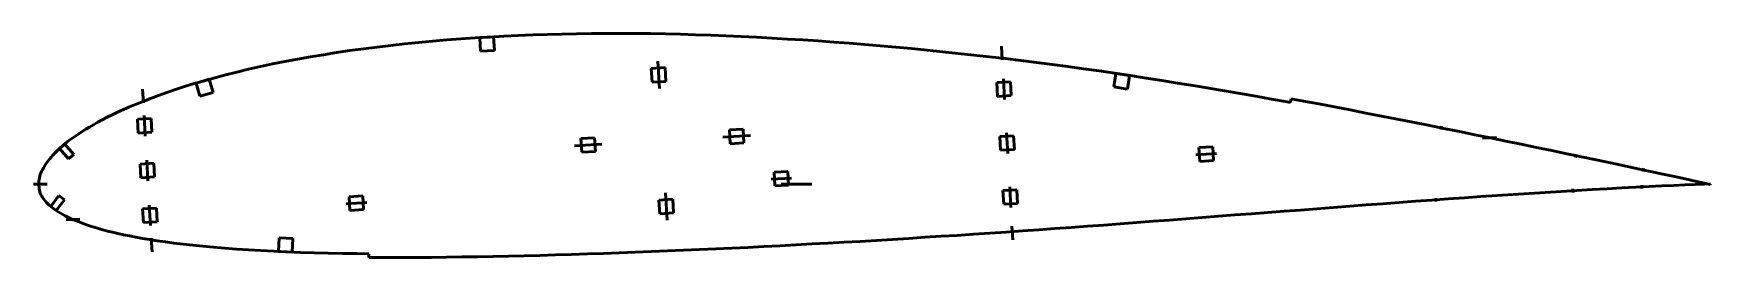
# Model space of a CAD drawing. Header units: metres. Extents: x -183 to 305, y -21 to 44.
import ezdxf

# ---------------------------------------------------------------- set-up
doc = ezdxf.new("R2010")
doc.units = ezdxf.units.M
for name, color, linetype, lineweight in [('FoilLayer', 1, 'Continuous', 50), ('StringerLayer', 1, 'Continuous', 50), ('SubLayer', 1, 'Continuous', 50)]:
    doc.layers.add(name, color=color, linetype=linetype, lineweight=lineweight)

msp = doc.modelspace()

# ---------------------------------------------------------------- linework, layer by layer
at = {"layer": 'FoilLayer'}
for p, q in [((-20.66, 43.9), (-24.93, 43.85)), ((-16.37, 43.93), (-20.66, 43.9)), ((-12.06, 43.94), (-16.37, 43.93)), ((-7.75, 43.93), (-12.06, 43.94)), ((-3.42, 43.88), (-7.75, 43.93)), ((0.92, 43.8), (-3.42, 43.88)), ((-86.9, 39.47), (-90.82, 38.94)), ((-82.95, 39.97), (-86.9, 39.47)), ((-78.95, 40.45), (-82.95, 39.97)), ((-74.93, 40.9), (-78.95, 40.45)), ((-70.88, 41.31), (-74.93, 40.9)), ((-66.81, 41.68), (-70.88, 41.31)), ((-62.7, 42.04), (-66.81, 41.68)), ((-58.58, 42.35), (-62.7, 42.04)), ((-54.43, 42.64), (-58.58, 42.35)), ((-50.27, 42.9), (-54.43, 42.64)), ((-46.09, 43.13), (-50.27, 42.9)), ((-41.89, 43.33), (-46.09, 43.13)), ((-37.67, 43.51), (-41.89, 43.33)), ((-33.44, 43.65), (-37.67, 43.51)), ((-29.19, 43.76), (-33.44, 43.65)), ((-24.93, 43.85), (-29.19, 43.76)), ((5.28, 43.7), (0.92, 43.8)), ((9.65, 43.58), (5.28, 43.7)), ((14.05, 43.43), (9.65, 43.58)), ((18.47, 43.25), (14.05, 43.43)), ((22.91, 43.06), (18.47, 43.25)), ((27.37, 42.83), (22.91, 43.06)), ((31.84, 42.58), (27.37, 42.83)), ((36.32, 42.32), (31.84, 42.58)), ((40.81, 42.05), (36.32, 42.32)), ((45.31, 41.75), (40.81, 42.05)), ((49.81, 41.43), (45.31, 41.75)), ((54.31, 41.08), (49.81, 41.43)), ((58.83, 40.71), (54.31, 41.08)), ((63.35, 40.32), (58.83, 40.71)), ((67.88, 39.93), (63.35, 40.32)), ((72.41, 39.52), (67.88, 39.93)), ((76.94, 39.08), (72.41, 39.52)), ((81.47, 38.62), (76.94, 39.08)), ((-116.86, 34.29), (-120.31, 33.49)), ((-113.34, 35.05), (-116.86, 34.29)), ((-109.74, 35.76), (-113.34, 35.05)), ((-106.06, 36.44), (-109.74, 35.76)), ((-102.32, 37.1), (-106.06, 36.44)), ((-98.53, 37.75), (-102.32, 37.1)), ((-94.7, 38.37), (-98.53, 37.75)), ((-90.82, 38.94), (-94.7, 38.37)), ((86, 38.13), (81.47, 38.62)), ((90.55, 37.62), (86, 38.13)), ((95.1, 37.12), (90.55, 37.62)), ((99.65, 36.6), (95.1, 37.12)), ((104.19, 36.06), (99.65, 36.6)), ((108.74, 35.48), (104.19, 36.06)), ((113.28, 34.88), (108.74, 35.48)), ((117.84, 34.26), (113.28, 34.88)), ((122.39, 33.63), (117.84, 34.26)), ((-136.08, 29.33), (-138.88, 28.46)), ((-133.15, 30.17), (-136.08, 29.33)), ((-130.11, 31), (-133.15, 30.17)), ((-126.94, 31.83), (-130.11, 31)), ((-123.67, 32.67), (-126.94, 31.83)), ((-120.31, 33.49), (-123.67, 32.67)), ((126.95, 33), (122.39, 33.63)), ((131.51, 32.34), (126.95, 33)), ((136.05, 31.66), (131.51, 32.34)), ((140.6, 30.95), (136.05, 31.66)), ((145.16, 30.22), (140.6, 30.95)), ((149.72, 29.49), (145.16, 30.22)), ((154.28, 28.77), (149.72, 29.49)), ((-148.79, 24.99), (-150.95, 24.15)), ((-146.51, 25.84), (-148.79, 24.99)), ((-144.09, 26.71), (-146.51, 25.84)), ((-141.55, 27.59), (-144.09, 26.71)), ((-138.88, 28.46), (-141.55, 27.59)), ((158.84, 28.03), (154.28, 28.77)), ((163.38, 27.26), (158.84, 28.03)), ((167.93, 26.46), (163.38, 27.26)), ((172.47, 25.64), (167.93, 26.46)), ((177.02, 24.81), (172.47, 25.64)), ((181.58, 23.99), (177.02, 24.81)), ((182.73, 24.86), (182.55, 23.82)), ((186.32, 24.22), (182.73, 24.86)), ((-159.96, 20.24), (-161.44, 19.49)), ((-158.38, 21), (-159.96, 20.24)), ((-156.7, 21.76), (-158.38, 21)), ((-154.9, 22.54), (-156.7, 21.76)), ((-152.99, 23.33), (-154.9, 22.54)), ((-150.95, 24.15), (-152.99, 23.33)), ((182.55, 23.82), (181.58, 23.99)), ((190.87, 23.4), (186.32, 24.22)), ((195.42, 22.54), (190.87, 23.4)), ((199.96, 21.65), (195.42, 22.54)), ((204.49, 20.74), (199.96, 21.65)), ((209.03, 19.84), (204.49, 20.74)), ((213.58, 18.96), (209.03, 19.84)), ((-169.63, 14.71), (-170.55, 14.1)), ((-168.66, 15.35), (-169.63, 14.71)), ((-167.63, 16), (-168.66, 15.35)), ((-166.53, 16.67), (-167.63, 16)), ((-165.37, 17.35), (-166.53, 16.67)), ((-164.14, 18.05), (-165.37, 17.35)), ((-162.83, 18.77), (-164.14, 18.05)), ((-161.44, 19.49), (-162.83, 18.77)), ((218.12, 18.08), (213.58, 18.96)), ((222.65, 17.19), (218.12, 18.08)), ((227.17, 16.27), (222.65, 17.19)), ((231.69, 15.34), (227.17, 16.27)), ((236.2, 14.4), (231.69, 15.34)), ((-175.65, 10.03), (-176.22, 9.48)), ((-175.04, 10.6), (-175.65, 10.03)), ((-174.41, 11.15), (-175.04, 10.6)), ((-173.72, 11.72), (-174.41, 11.15)), ((-173, 12.3), (-173.72, 11.72)), ((-172.22, 12.89), (-173, 12.3)), ((-171.41, 13.49), (-172.22, 12.89)), ((-170.55, 14.1), (-171.41, 13.49)), ((240.7, 13.48), (236.2, 14.4)), ((245.2, 12.58), (240.7, 13.48)), ((249.67, 11.66), (245.2, 12.58)), ((254.11, 10.73), (249.67, 11.66)), ((258.52, 9.8), (254.11, 10.73)), ((262.89, 8.87), (258.52, 9.8)), ((-179.62, 5.25), (-179.93, 4.74)), ((-179.3, 5.77), (-179.62, 5.25)), ((-178.95, 6.28), (-179.3, 5.77)), ((-178.57, 6.8), (-178.95, 6.28)), ((-178.16, 7.33), (-178.57, 6.8)), ((-177.73, 7.86), (-178.16, 7.33)), ((-177.26, 8.39), (-177.73, 7.86)), ((-176.75, 8.94), (-177.26, 8.39)), ((-176.22, 9.48), (-176.75, 8.94)), ((267.2, 7.96), (262.89, 8.87)), ((271.45, 7.09), (267.2, 7.96)), ((275.61, 6.22), (271.45, 7.09)), ((279.64, 5.35), (275.61, 6.22)), ((283.54, 4.5), (279.64, 5.35)), ((-181.29, 0.47), (-181.31, 0)), ((-181.31, 0), (-181.27, -0.37)), ((-181.24, 0.88), (-181.29, 0.47)), ((-181.17, 1.39), (-181.24, 0.88)), ((-181.08, 1.89), (-181.17, 1.39)), ((-180.98, 2.37), (-181.08, 1.89)), ((-180.84, 2.83), (-180.98, 2.37)), ((-180.67, 3.28), (-180.84, 2.83)), ((-180.45, 3.74), (-180.67, 3.28)), ((-180.21, 4.23), (-180.45, 3.74)), ((-179.93, 4.74), (-180.21, 4.23)), ((287.27, 3.69), (283.54, 4.5)), ((290.83, 2.92), (287.27, 3.69)), ((294.18, 2.2), (290.83, 2.92)), ((297.31, 1.52), (294.18, 2.2)), ((300.22, 0.88), (297.31, 1.52)), ((300.21, -0.09), (302.96, 0.01)), ((302.91, 0.29), (300.22, 0.88)), ((304.59, -0.07), (302.91, 0.29)), ((302.96, 0.01), (304.67, 0.08)), ((304.67, 0.08), (304.59, -0.07)), ((-181.27, -0.37), (-181.22, -0.85)), ((-181.22, -0.85), (-181.16, -1.32)), ((-181.16, -1.32), (-181.08, -1.76)), ((-181.08, -1.76), (-180.98, -2.2)), ((-180.98, -2.2), (-180.84, -2.63)), ((-180.84, -2.63), (-180.65, -3.06)), ((-180.65, -3.06), (-180.44, -3.49)), ((-180.44, -3.49), (-180.16, -3.92)), ((-180.16, -3.92), (-179.85, -4.36)), ((-179.85, -4.36), (-179.5, -4.79)), ((-179.5, -4.79), (-179.13, -5.23)), ((218.9, -4.99), (223.66, -4.63)), ((223.66, -4.63), (228.41, -4.28)), ((228.41, -4.28), (233.16, -3.95)), ((233.16, -3.95), (237.9, -3.63)), ((237.9, -3.63), (242.62, -3.31)), ((242.62, -3.31), (247.33, -2.99)), ((247.33, -2.99), (252.01, -2.68)), ((252.01, -2.68), (256.65, -2.38)), ((256.65, -2.38), (261.25, -2.09)), ((261.25, -2.09), (265.8, -1.82)), ((265.8, -1.82), (270.26, -1.57)), ((270.26, -1.57), (274.62, -1.33)), ((274.62, -1.33), (278.86, -1.1)), ((278.86, -1.1), (282.94, -0.88)), ((282.94, -0.88), (286.84, -0.69)), ((286.84, -0.69), (290.53, -0.52)), ((290.53, -0.52), (293.99, -0.36)), ((293.99, -0.36), (297.22, -0.21)), ((297.22, -0.21), (300.21, -0.09)), ((-179.13, -5.23), (-178.73, -5.65)), ((-178.73, -5.65), (-178.29, -6.07)), ((-178.29, -6.07), (-177.82, -6.49)), ((-177.82, -6.49), (-177.32, -6.9)), ((-177.32, -6.9), (-176.79, -7.3)), ((-176.79, -7.3), (-176.22, -7.69)), ((-176.22, -7.69), (-175.62, -8.08)), ((-175.62, -8.08), (-174.97, -8.47)), ((-174.97, -8.47), (-174.3, -8.85)), ((-174.3, -8.85), (-173.58, -9.23)), ((-173.58, -9.23), (-172.82, -9.6)), ((-172.82, -9.6), (-172.03, -9.98)), ((152.15, -10.12), (156.91, -9.73)), ((156.91, -9.73), (161.68, -9.34)), ((161.68, -9.34), (166.45, -8.97)), ((166.45, -8.97), (171.22, -8.61)), ((171.22, -8.61), (175.99, -8.26)), ((175.99, -8.26), (180.75, -7.91)), ((180.75, -7.91), (185.52, -7.54)), ((185.52, -7.54), (190.29, -7.16)), ((190.29, -7.16), (195.06, -6.78)), ((195.06, -6.78), (199.83, -6.42)), ((199.83, -6.42), (204.6, -6.06)), ((204.6, -6.06), (209.37, -5.72)), ((209.37, -5.72), (214.13, -5.37)), ((214.13, -5.37), (218.9, -4.99)), ((-172.03, -9.98), (-171.2, -10.36)), ((-171.2, -10.36), (-170.32, -10.73)), ((-170.32, -10.73), (-169.4, -11.09)), ((-169.4, -11.09), (-168.42, -11.46)), ((-168.42, -11.46), (-167.39, -11.82)), ((-167.39, -11.82), (-166.3, -12.19)), ((-166.3, -12.19), (-165.15, -12.56)), ((-165.15, -12.56), (-163.94, -12.92)), ((-163.94, -12.92), (-162.66, -13.29)), ((-162.66, -13.29), (-161.3, -13.65)), ((-161.3, -13.65), (-159.86, -14.01)), ((-159.86, -14.01), (-158.33, -14.37)), ((-158.33, -14.37), (-156.7, -14.72)), ((85.73, -14.91), (90.45, -14.61)), ((90.45, -14.61), (95.18, -14.29)), ((95.18, -14.29), (99.91, -13.94)), ((99.91, -13.94), (104.64, -13.59)), ((104.64, -13.59), (109.38, -13.26)), ((109.38, -13.26), (114.12, -12.94)), ((114.12, -12.94), (118.87, -12.62)), ((118.87, -12.62), (123.61, -12.28)), ((123.61, -12.28), (128.36, -11.9)), ((128.36, -11.9), (133.12, -11.53)), ((133.12, -11.53), (137.87, -11.17)), ((137.87, -11.17), (142.63, -10.82)), ((142.63, -10.82), (147.39, -10.48)), ((147.39, -10.48), (152.15, -10.12)), ((-156.7, -14.72), (-154.95, -15.08)), ((-154.95, -15.08), (-153.11, -15.44)), ((-153.11, -15.44), (-151.15, -15.8)), ((-151.15, -15.8), (-149.07, -16.15)), ((-149.07, -16.15), (-146.85, -16.5)), ((-146.85, -16.5), (-144.49, -16.84)), ((-144.49, -16.84), (-141.99, -17.17)), ((-141.99, -17.17), (-139.34, -17.47)), ((-139.34, -17.47), (-136.52, -17.77)), ((-136.52, -17.77), (-133.56, -18.08)), ((-133.56, -18.08), (-130.46, -18.38)), ((-130.46, -18.38), (-127.22, -18.67)), ((-127.22, -18.67), (-123.85, -18.93)), ((-123.85, -18.93), (-120.34, -19.16)), ((-120.34, -19.16), (-116.72, -19.36)), ((-116.72, -19.36), (-112.97, -19.53)), ((-3.21, -19.65), (1.47, -19.46)), ((1.47, -19.46), (6.14, -19.26)), ((6.14, -19.26), (10.82, -19.05)), ((10.82, -19.05), (15.49, -18.84)), ((15.49, -18.84), (20.15, -18.63)), ((20.15, -18.63), (24.81, -18.41)), ((24.81, -18.41), (29.46, -18.19)), ((29.46, -18.19), (34.12, -17.95)), ((34.12, -17.95), (38.78, -17.7)), ((38.78, -17.7), (43.46, -17.43)), ((43.46, -17.43), (48.13, -17.17)), ((48.13, -17.17), (52.82, -16.92)), ((52.82, -16.92), (57.5, -16.66)), ((57.5, -16.66), (62.19, -16.39)), ((62.19, -16.39), (66.89, -16.1)), ((66.89, -16.1), (71.59, -15.79)), ((71.59, -15.79), (76.3, -15.49)), ((76.3, -15.49), (81.01, -15.19)), ((81.01, -15.19), (85.73, -14.91)), ((-112.97, -19.53), (-109.13, -19.71)), ((-109.13, -19.71), (-105.21, -19.89)), ((-105.21, -19.89), (-101.22, -20.03)), ((-101.22, -20.03), (-97.15, -20.13)), ((-97.15, -20.13), (-93.01, -20.21)), ((-93.01, -20.21), (-88.82, -20.25)), ((-88.82, -20.25), (-85.3, -20.28)), ((-85.3, -20.28), (-85.31, -21.33)), ((-85.31, -21.33), (-84.57, -21.34)), ((-84.57, -21.34), (-80.28, -21.37)), ((-80.28, -21.37), (-75.95, -21.39)), ((-75.95, -21.39), (-71.58, -21.38)), ((-71.58, -21.38), (-67.17, -21.34)), ((-67.17, -21.34), (-62.74, -21.28)), ((-62.74, -21.28), (-58.28, -21.22)), ((-58.28, -21.22), (-53.79, -21.16)), ((-53.79, -21.16), (-49.28, -21.09)), ((-49.28, -21.09), (-44.75, -21)), ((-44.75, -21), (-40.19, -20.89)), ((-40.19, -20.89), (-35.62, -20.76)), ((-35.62, -20.76), (-31.03, -20.62)), ((-31.03, -20.62), (-26.43, -20.48)), ((-26.43, -20.48), (-21.81, -20.33)), ((-21.81, -20.33), (-17.17, -20.17)), ((-17.17, -20.17), (-12.53, -20.01)), ((-12.53, -20.01), (-7.87, -19.83)), ((-7.87, -19.83), (-3.21, -19.65))]:
    msp.add_line(p, q, dxfattribs=at)
at = {"layer": 'StringerLayer'}
for p, q in [((-49.1, 42.98), (-53.09, 42.73)), ((-53.09, 42.73), (-52.84, 38.73)), ((-48.85, 38.98), (-49.1, 42.98)), ((-52.84, 38.73), (-48.85, 38.98)), ((-131.72, 30.58), (-135.57, 29.47)), ((-135.57, 29.47), (-134.46, 25.63)), ((-130.61, 26.74), (-131.72, 30.58)), ((131.86, 32.29), (131.27, 28.34)), ((135.82, 31.7), (131.86, 32.29)), ((135.22, 27.74), (135.82, 31.7)), ((-134.46, 25.63), (-130.61, 26.74)), ((131.27, 28.34), (135.22, 27.74)), ((-173.76, 11.71), (-175.27, 10.4)), ((-175.27, 10.4), (-172.64, 7.38)), ((-171.13, 8.7), (-173.76, 11.71)), ((-172.64, 7.38), (-171.13, 8.7)), ((-175.43, -3.32), (-177.83, -6.51)), ((-176.24, -7.71), (-173.83, -4.52)), ((-173.83, -4.52), (-175.43, -3.32)), ((-177.83, -6.51), (-176.24, -7.71)), ((-111.43, -15.6), (-111.62, -19.6)), ((-107.43, -15.79), (-111.43, -15.6)), ((-107.62, -19.78), (-107.43, -15.79)), ((-111.62, -19.6), (-107.62, -19.78))]:
    msp.add_line(p, q, dxfattribs=at)
at = {"layer": 'SubLayer'}
for p, q in [((98.57, 40.22), (98.8, 36.22)), ((-1.34, 35.85), (-0.88, 27.86)), ((0.77, 33.97), (-3.22, 33.74)), ((-3.22, 33.74), (-2.99, 29.74)), ((-2.99, 29.74), (1, 29.97)), ((1, 29.97), (0.77, 33.97)), ((101.18, 29.84), (97.18, 29.61)), ((97.18, 29.61), (97.42, 25.61)), ((99.12, 30.72), (99.47, 24.73)), ((101.41, 25.84), (101.18, 29.84)), ((-151.12, 27.73), (-150.89, 23.74)), ((97.42, 25.61), (101.41, 25.84)), ((-150.68, 20.03), (-150.33, 14.04)), ((-148.62, 19.15), (-152.62, 18.92)), ((-152.62, 18.92), (-152.38, 14.92)), ((-152.38, 14.92), (-148.39, 15.15)), ((-148.39, 15.15), (-148.62, 19.15)), ((23.47, 16.03), (19.48, 15.8)), ((19.48, 15.8), (19.71, 11.81)), ((23.7, 12.04), (23.47, 16.03)), ((100.03, 14.98), (100.38, 8.99)), ((226.29, 15.94), (226.5, 16.92)), ((-25.58, 11.19), (-17.6, 11.65)), ((-19.71, 13.54), (-23.7, 13.3)), ((-23.7, 13.3), (-23.47, 9.31)), ((-19.48, 9.54), (-19.71, 13.54)), ((17.6, 13.69), (25.58, 14.15)), ((19.71, 11.81), (23.7, 12.04)), ((102.09, 14.09), (98.1, 13.86)), ((98.1, 13.86), (98.33, 9.87)), ((98.33, 9.87), (102.32, 10.1)), ((102.32, 10.1), (102.09, 14.09)), ((159.98, 10.88), (155.98, 10.65)), ((155.98, 10.65), (156.21, 6.65)), ((160.21, 6.88), (159.98, 10.88)), ((238.45, 13.42), (242.45, 13.65)), ((-147.87, 6.1), (-151.86, 5.87)), ((-151.86, 5.87), (-151.63, 1.87)), ((-149.92, 6.98), (-149.57, 0.99)), ((-147.64, 2.1), (-147.87, 6.1)), ((-23.47, 9.31), (-19.48, 9.54)), ((155.1, 8.59), (161.09, 8.94)), ((156.21, 6.65), (160.21, 6.88)), ((265.46, 7.82), (265.66, 8.8)), ((-182.81, 0), (-178.81, 0)), ((-151.63, 1.87), (-147.64, 2.1)), ((31.57, 1.44), (37.56, 1.79)), ((36.44, 3.73), (32.45, 3.5)), ((32.45, 3.5), (32.68, -0.5)), ((34.56, 0), (43.44, 0)), ((36.68, -0.27), (36.44, 3.73)), ((285.02, 3.67), (285.23, 4.65)), ((-87.09, -3.42), (-91.08, -3.65)), ((-91.08, -3.65), (-90.85, -7.65)), ((-86.86, -7.41), (-87.09, -3.42)), ((2.99, -4.4), (-1, -4.63)), ((-1, -4.63), (-0.77, -8.62)), ((1.34, -10.5), (0.88, -2.52)), ((3.22, -8.39), (2.99, -4.4)), ((32.68, -0.5), (36.68, -0.27)), ((103, -1.65), (99.01, -1.88)), ((99.01, -1.88), (99.24, -5.87)), ((100.95, -0.77), (101.29, -6.76)), ((103.23, -5.64), (103, -1.65)), ((224.84, -5.04), (224.79, -4.04)), ((264.76, -2.38), (264.71, -1.38)), ((284.72, -1.29), (284.68, -0.29)), ((-147.11, -6.95), (-151.11, -7.18)), ((-151.11, -7.18), (-150.87, -11.18)), ((-149.17, -6.07), (-148.82, -12.06)), ((-146.88, -10.94), (-147.11, -6.95)), ((-91.96, -5.71), (-85.97, -5.36)), ((-90.85, -7.65), (-86.86, -7.41)), ((-0.77, -8.62), (3.22, -8.39)), ((99.24, -5.87), (103.23, -5.64)), ((-173.32, -10.42), (-169.33, -10.18)), ((-150.87, -11.18), (-146.88, -10.94)), ((101.61, -12.26), (101.84, -16.25)), ((-148.61, -15.77), (-148.37, -19.76))]:
    msp.add_line(p, q, dxfattribs=at)

doc.saveas('drawing.dxf')
